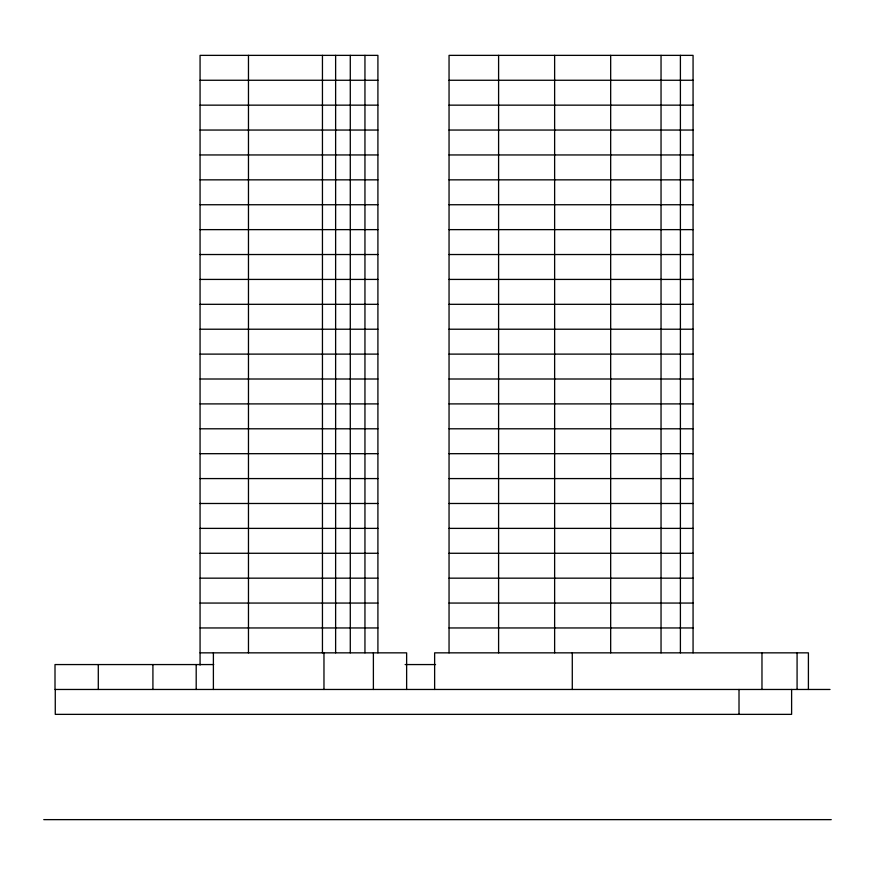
<?xml version="1.0" encoding="UTF-8"?>
<svg xmlns="http://www.w3.org/2000/svg" width="875" height="875" viewBox="0 0 875 875"><rect width="100%" height="100%" fill="white"/><g stroke="black" fill="none" stroke-linecap="round" stroke-linejoin="round"><path stroke-width="1.31" d="M434.634 689.467L434.634 652.848L808.402 652.848L808.402 689.467M572.283 689.467L572.283 652.848M761.972 689.467L761.972 652.848M200.069 80.259L377.912 80.259M449.05 80.259L693.066 80.259M200.069 105.153L377.912 105.153M449.05 105.153L693.066 105.153M200.069 130.047L377.912 130.047M449.05 130.047L693.066 130.047M200.069 154.952L377.912 154.952M449.05 154.952L693.066 154.952M200.069 179.845L377.912 179.845M449.05 179.845L693.066 179.845M200.069 204.739L377.912 204.739M449.05 204.739L693.066 204.739M200.069 229.633L377.912 229.633M449.05 229.633L693.066 229.633M200.069 254.527L377.912 254.527M449.05 254.527L693.066 254.527M200.069 279.42L377.912 279.42M449.05 279.42L693.066 279.42M200.069 304.314L377.912 304.314M449.05 304.314L693.066 304.314M200.069 329.219L377.912 329.219M449.05 329.219L693.066 329.219M200.069 354.113L377.912 354.113M449.05 354.113L693.066 354.113M200.069 379.006L377.912 379.006M449.05 379.006L693.066 379.006M200.069 403.9L377.912 403.9M449.05 403.9L693.066 403.9M200.069 428.794L377.912 428.794M449.05 428.794L693.066 428.794M200.069 453.688L377.912 453.688M449.05 453.688L693.066 453.688M200.069 478.581L377.912 478.581M449.05 478.581L693.066 478.581M200.069 503.486L377.912 503.486M449.05 503.486L693.066 503.486M200.069 528.38L377.912 528.38M449.05 528.38L693.066 528.38M200.069 553.273L377.912 553.273M449.05 553.273L693.066 553.273M200.069 578.167L377.912 578.167M449.05 578.167L693.066 578.167M200.069 603.061L377.912 603.061M449.05 603.061L693.066 603.061M200.069 627.955L377.912 627.955M449.05 627.955L693.066 627.955M200.069 652.848L406.634 652.848L406.634 689.467M213.708 664.562L55.005 664.562L55.005 689.467L830.025 689.467M405.125 664.562L435.542 664.562M43.75 819.634L831.25 819.634M797.081 652.848L797.081 689.467M791.612 689.467L791.612 714.361L55.267 714.361L55.267 689.467M739.014 689.467L739.014 714.361M693.066 652.848L693.066 55.366L449.05 55.366L449.05 652.848M680.4 55.366L680.4 652.848M661.041 55.366L661.041 652.848M610.673 55.366L610.673 652.848M554.63 55.366L554.63 652.848M498.597 55.366L498.597 652.848M377.912 652.848L377.912 55.366L200.069 55.366L200.069 665.055M373.384 652.848L373.384 689.467M364.952 55.366L364.952 652.848M350.284 55.366L350.284 652.848M335.628 55.366L335.628 652.848M323.969 652.848L323.969 689.467M322.448 55.366L322.448 652.848M248.467 55.366L248.467 652.848M213.391 652.848L213.391 689.467M196.197 664.562L196.197 689.467M152.917 664.562L152.917 689.467M98.295 664.562L98.295 689.467"/></g></svg>
